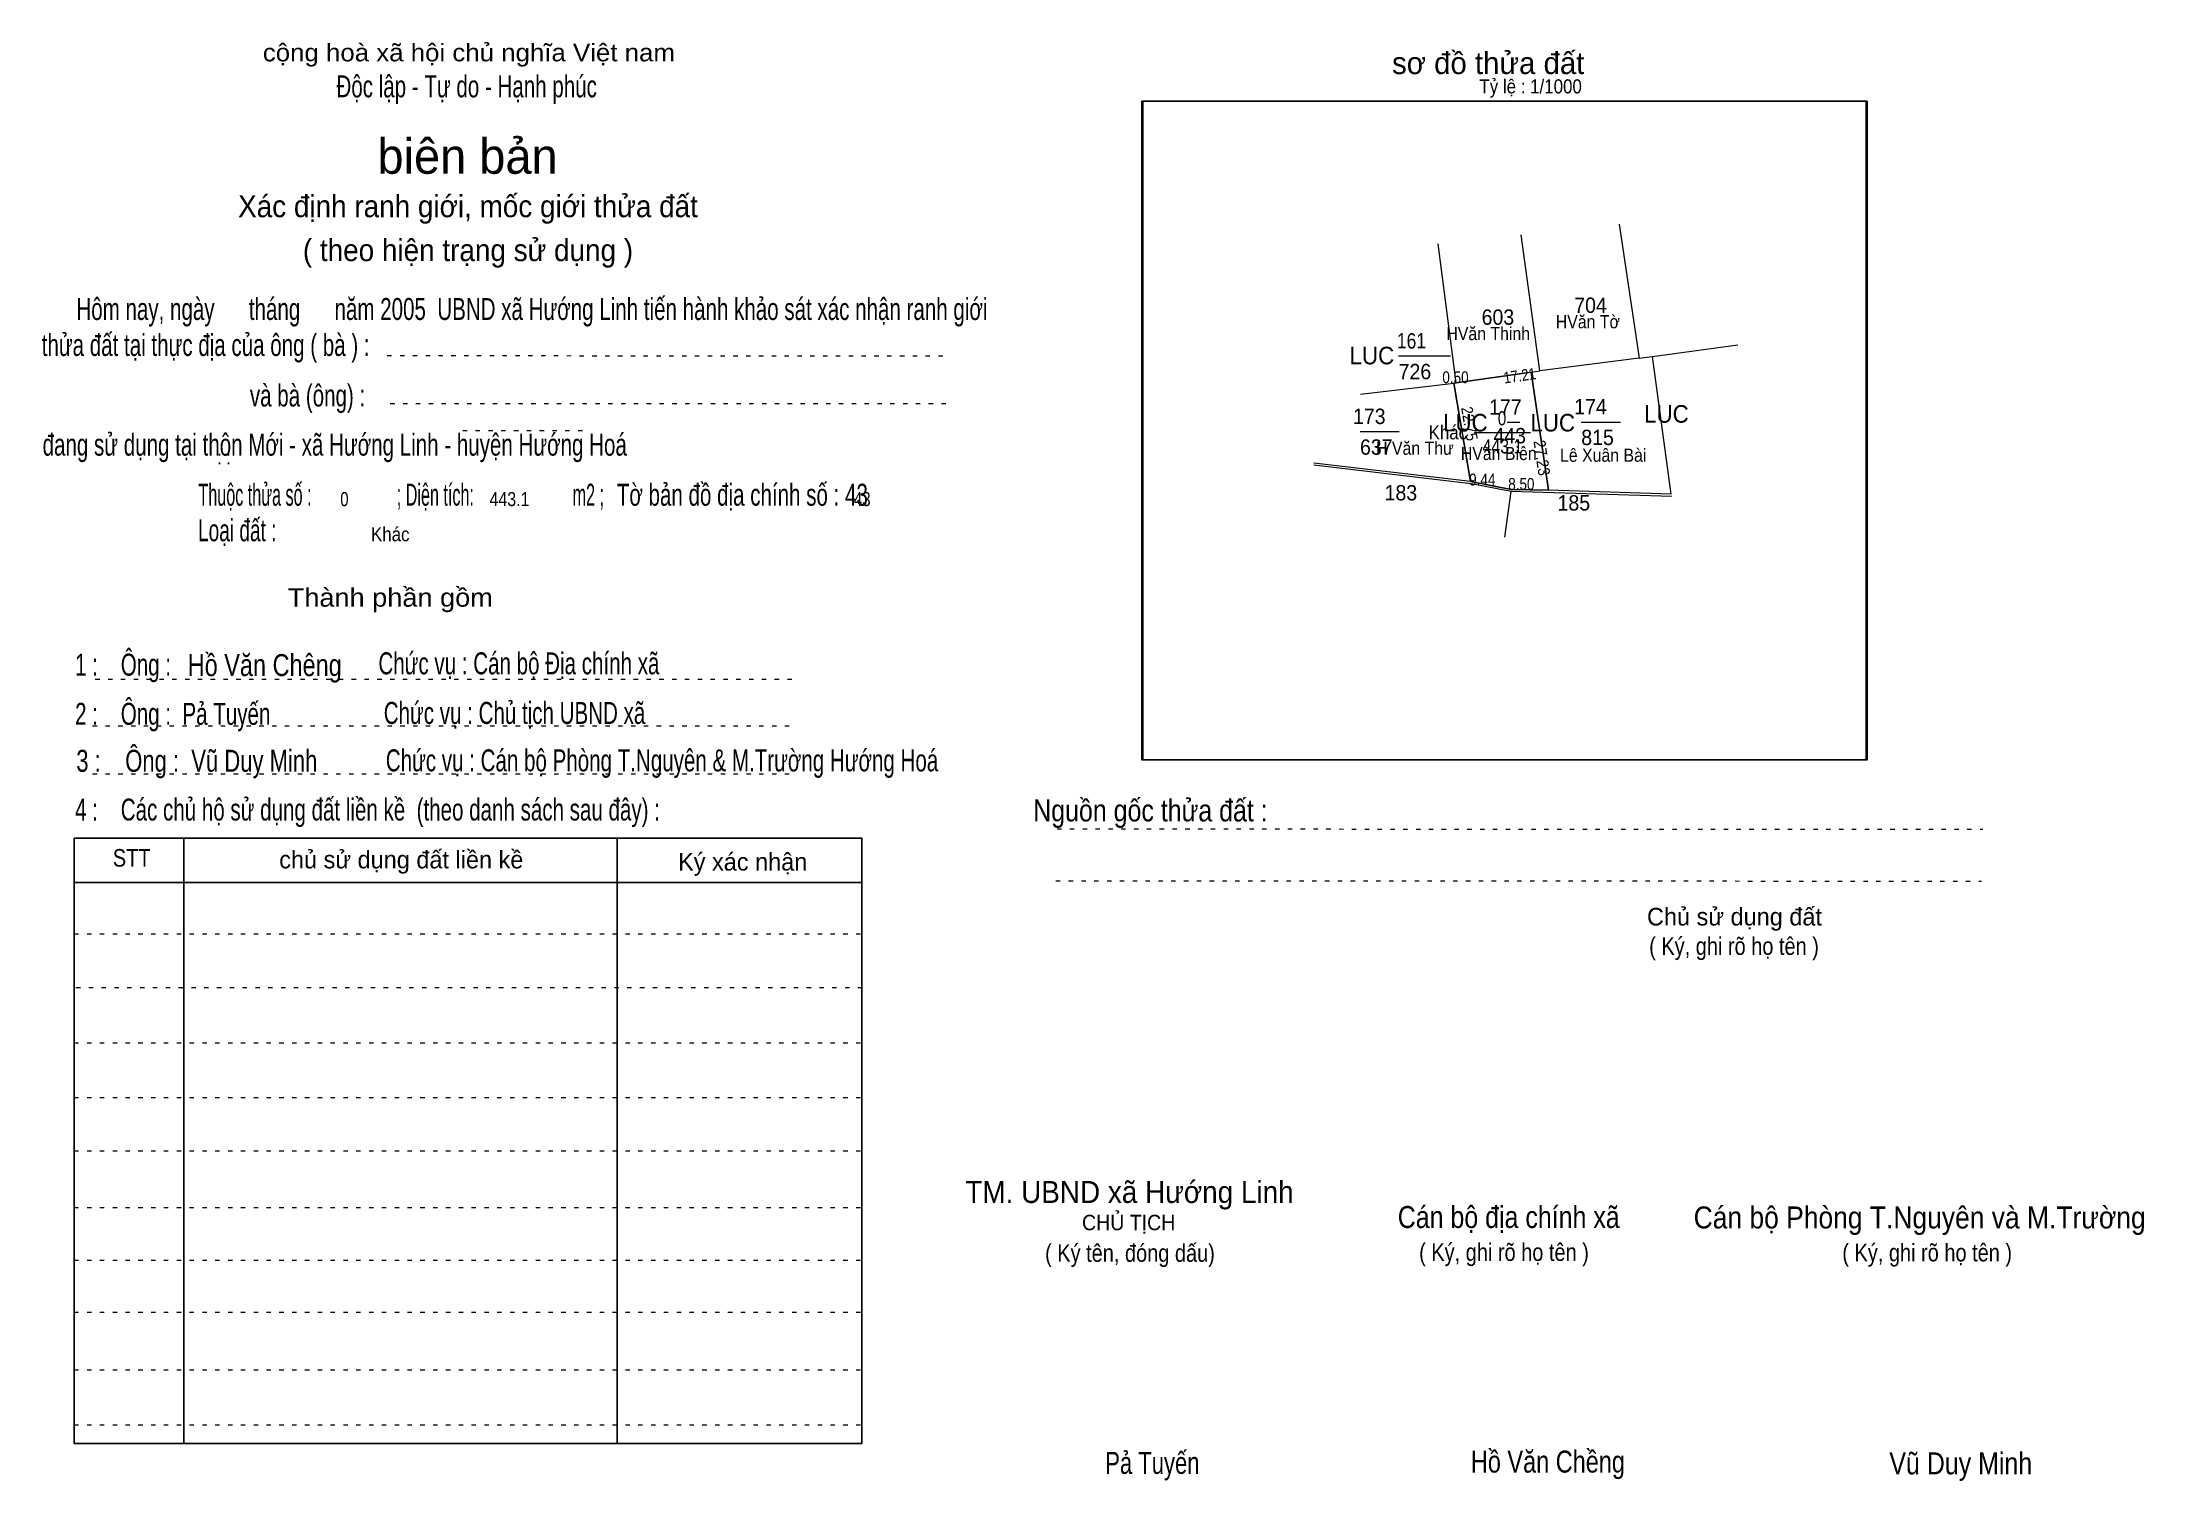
# Model space of a CAD drawing. Header units: centimetres. Extents: x -1.5 to 46.4, y -3.9 to 28.9.
import ezdxf
from ezdxf.enums import TextEntityAlignment as Align

# ---------------------------------------------------------------- set-up
doc = ezdxf.new("R2010")
doc.units = ezdxf.units.CM
doc.header["$LTSCALE"] = 0.16
doc.linetypes.add('DOTTED', pattern=[1.5, 0.3, -1.2])
for name, color, linetype, lineweight in [('15', 7, 'Continuous', 13), ('2', 7, 'Continuous', 25), ('22', 7, 'Continuous', 13), ('33', 7, 'Continuous', 13), ('5', 7, 'DOTTED', 13)]:
    doc.layers.add(name, color=color, linetype=linetype, lineweight=lineweight)
doc.layers.add('34', color=7, linetype='Continuous')
doc.layers.add('51', color=7, linetype='Continuous')

msp = doc.modelspace()

# ---------------------------------------------------------------- linework, layer by layer
at = {"layer": '15'}
for p, q in [((29.41, 21.72), (30.59, 21.72)), ((31.88, 20.21), (32.17, 20.21)), ((33.57, 20.21), (34.46, 20.21)), ((28.53, 20), (29.42, 20))]:
    msp.add_line(p, q, dxfattribs=at)
at = {"layer": '2'}
msp.add_lwpolyline([(23.56, 27.52), (40.06, 27.52), (40.06, 12.52), (23.56, 12.52)], close=True, dxfattribs=at)
at = {"layer": '22'}
for p, q in [((30.72, 21.11), (30.31, 24.27)), ((34.89, 21.67), (35.19, 21.71)), ((28.54, 20.85), (30.67, 21.1)), ((32.43, 21.35), (32.63, 21.38)), ((31.05, 18.86), (27.48, 19.28)), ((31.83, 17.59), (31.97, 18.63)), ((35.63, 18.52), (31.97, 18.63)), ((35.62, 18.57), (32.82, 18.66))]:
    msp.add_line(p, q, dxfattribs=at)
for points in [[(34.43, 24.72), (34.89, 21.67), (32.63, 21.38), (32.2, 24.48)], [(35.62, 18.57), (35.19, 21.71), (37.14, 21.97)], [(31.05, 18.86), (30.67, 21.1), (30.72, 21.11), (32.43, 21.35), (32.82, 18.66)], [(31.97, 18.63), (31.06, 18.81), (27.48, 19.23)], [(32.82, 18.66), (31.97, 18.68), (31.05, 18.86)]]:
    msp.add_lwpolyline(points, dxfattribs=at)
msp.add_lwpolyline([(31.05, 18.86), (31.97, 18.68), (32.82, 18.66), (32.43, 21.35), (30.72, 21.11), (30.67, 21.1)], close=True, dxfattribs=at)
at = {"layer": '33'}
msp.add_line((31.13, 19.98), (32.41, 19.98), dxfattribs=at)
at = {"layer": '5'}
for p, q in [((6.37, 21.73), (19.21, 21.72)), ((6.44, 20.64), (19.25, 20.64)), ((8.09, 20.02), (10.86, 20.02)), ((-0.28, 14.36), (15.72, 14.36)), ((-0.34, 13.3), (15.66, 13.3)), ((-0.34, 12.2), (15.66, 12.2)), ((21.63, 10.95), (42.72, 10.94)), ((21.6, 9.77), (42.69, 9.76)), ((-0.76, 8.56), (17.18, 8.56)), ((-0.72, 7.34), (17.22, 7.34)), ((-0.76, 6.08), (17.18, 6.08)), ((-0.76, 4.83), (17.18, 4.83)), ((-0.76, 3.62), (17.18, 3.62)), ((-0.76, 2.33), (17.18, 2.33)), ((-0.76, 1.13), (17.18, 1.13)), ((-0.76, -0.06), (17.18, -0.06)), ((-0.76, -1.37), (17.18, -1.37)), ((-0.76, -2.62), (17.18, -2.62))]:
    msp.add_line(p, q, dxfattribs=at)
at = {"layer": '5', "linetype": 'Continuous', "lineweight": 25}
for p, q in [((1.74, 10.74), (1.74, -3.05)), ((11.61, 10.74), (11.61, -3.05)), ((-0.76, 9.73), (17.18, 9.73))]:
    msp.add_line(p, q, dxfattribs=at)
for points in [[(23.58, 27.52), (40.08, 27.52), (40.08, 12.52), (23.58, 12.52)], [(-0.76, 10.74), (17.18, 10.74), (17.18, -3.05), (-0.76, -3.05)]]:
    msp.add_lwpolyline(points, close=True, dxfattribs=at)

# ---------------------------------------------------------------- texts
at = {"layer": '15'}
for s, width, p in [('704', 0.95, (33.41, 22.7)), ('603', 0.95, (31.3, 22.43)), ('161', 0.85, (29.37, 21.89)), ('726', 0.95, (29.41, 21.19)), ('177', 0.95, (31.47, 20.38)), ('174', 0.95, (33.41, 20.39)), ('173', 0.95, (28.37, 20.17)), ('637', 0.95, (28.53, 19.47)), ('443', 0.95, (31.57, 19.73)), ('815', 0.95, (33.57, 19.69)), ('183', 0.95, (29.09, 18.43)), ('185', 0.95, (33.03, 18.2))]:
    msp.add_text(s, height=0.35, dxfattribs=dict(at, width=width)).set_placement(p)
at = {"layer": '22'}
for s, height, width, p in [('HVăn Tờ', 0.3, 0.9, (33.72, 22.35)), ('HVăn Thinh', 0.3, 0.9, (31.45, 22.08)), ('LUC', 0.4, 0.95, (28.8, 21.53)), ('LUC', 0.4, 0.95, (35.51, 20.2)), ('LUC', 0.4, 0.95, (30.93, 20)), ('LUC', 0.4, 0.95, (32.92, 20)), ('H Văn Thư', 0.3, 0.9, (29.78, 19.47)), ('HVăn Biên', 0.3, 0.9, (31.69, 19.35)), ('Lê Xuân Bài', 0.3, 0.9, (34.07, 19.31))]:
    msp.add_text(s, height=height, dxfattribs=dict(at, width=width)).set_placement(p, align=Align.CENTER)
at = {"layer": '33', "width": 0.9}
msp.add_text('Khác', height=0.32, dxfattribs=at).set_placement((30.97, 19.82), align=Align.RIGHT)
at = {"layer": '33'}
for s, width, p in [('0', 0.8, (31.765, 20.14)), ('443.1', 0.85, (31.775, 19.5))]:
    msp.add_text(s, height=0.32, dxfattribs=dict(at, width=width)).set_placement(p, align=Align.CENTER)
at = {"layer": '34'}
for s, width, p in [(': : ', 0.85, (2.5, 19.25)), ('0', 0.8, (5.3, 18.3)), ('443.1', 0.85, (8.7, 18.3)), ('43', 0.8, (17, 18.3)), ('Khác', 0.9, (6, 17.5))]:
    msp.add_text(s, height=0.32, dxfattribs=dict(at, width=width)).set_placement(p)
at = {"layer": '5'}
for s, height, width, p in [('cộng hoà xã hội chủ nghĩa Việt nam', 0.4, 1.1, (8.23, 28.43)), ('Độc lập - Tự do - Hạnh phúc', 0.5, 0.7, (8.18, 27.61)), ('Xác định ranh giới, mốc giới thửa đất', 0.5, 0.95, (8.21, 24.88)), ('( theo hiện trạng sử dụng )', 0.5, 0.95, (8.21, 23.88)), ('Thành phần gồm', 0.42, 1.1, (6.44, 16.01)), ('Hồ Văn Chêng', 0.5, 0.8, (3.58, 14.43)), ('Chức vụ : Cán bộ Địa chính xã', 0.5, 0.7, (9.37, 14.47)), ('Chức vụ : Chủ tịch UBND xã', 0.5, 0.7, (9.27, 13.34)), ('Chức vụ : Cán bộ Phòng T.Nguyên & M.Trường Hướng Hoá', 0.5, 0.7, (12.63, 12.26)), ('    Nguồn gốc thửa đất :', 0.5, 0.85, (23.44, 11.12)), ('( Ký, ghi rõ họ tên )', 0.4, 0.85, (37.05, 8.08)), ('CHỦ TỊCH', 0.35, 0.95, (23.26, 1.81)), ('( Ký tên, đóng dấu)', 0.4, 0.85, (23.29, 1.09)), ('( Ký, ghi rõ họ tên )', 0.4, 0.85, (31.81, 1.11)), ('( Ký, ghi rõ họ tên )', 0.4, 0.85, (41.45, 1.1)), ('Pả Tuyến', 0.5, 0.75, (23.8, -3.74)), ('Hồ Văn Chềng', 0.5, 0.8, (32.81, -3.71)), ('Vũ Duy Minh', 0.5, 0.85, (42.215, -3.75))]:
    msp.add_text(s, height=height, dxfattribs=dict(at, width=width)).set_placement(p, align=Align.CENTER)
msp.add_text('sơ đồ thửa đất', height=0.5, dxfattribs=at).set_placement((29.26, 28.14))
for s, height, p in [('biên bản', 0.8, (8.2, 25.87)), ('      chủ sử dụng đất liền kề', 0.4, (6.245, 10.05)), ('   Ký xác nhận', 0.4, (14.245, 10)), ('Chủ sử dụng đất', 0.4, (37.06, 8.75))]:
    msp.add_text(s, height=height, dxfattribs=at).set_placement(p, align=Align.CENTER)
for s, height, width, p in [('   Hôm nay, ngày      tháng      năm 2005  UBND xã Hướng Linh tiến hành khảo sát xác nhận ranh giới ', 0.5, 0.7, (-1.1, 22.54)), ('thửa đất tại thực địa của ông ( bà ) :                                       ', 0.5, 0.7, (-1.5, 21.72)), ('                                     và bà (ông) :', 0.5, 0.7, (-1.57, 20.57)), (' đang sử dụng tại thôn Mới - xã Hướng Linh - huyện Hướng Hoá', 0.5, 0.7, (-1.61, 19.45)), ('Thuộc thửa số :                   ; Diện tích:                      m2 ;                                            ', 0.5, 0.55, (2.07, 18.31)), ('Tờ bản đồ địa chính số : 43', 0.5, 0.7, (11.6, 18.31)), ('Loại đất :  ', 0.5, 0.65, (2.06, 17.5)), ('    1 :    Ông :                                                        ', 0.5, 0.7, (-1.26, 14.44)), ('    2 :    Ông :  Pả Tuyến', 0.5, 0.7, (-1.26, 13.32)), ('    3 :    Ông :  Vũ Duy Minh', 0.5, 0.75, (-1.27, 12.25)), ('    4 :    Các chủ hộ sử dụng đất liền kề  (theo danh sách sau đây) :', 0.5, 0.7, (-1.26, 11.14)), ('STT', 0.4, 0.85, (0.12, 10.09)), ('TM. UBND xã Hướng Linh', 0.5, 0.95, (19.54, 2.43)), ('Cán bộ địa chính xã  ', 0.5, 0.85, (29.39, 1.86)), ('Cán bộ Phòng T.Nguyên và M.Trường', 0.5, 0.9, (36.13, 1.85))]:
    msp.add_text(s, height=height, dxfattribs=dict(at, width=width)).set_placement(p)
at = {"layer": '51', "width": 0.9}
msp.add_text('Tỷ lệ : 1/1000', height=0.32, dxfattribs=at).set_placement((31.25, 27.7))
at = {"layer": '51', "width": 0.85}
for s, p in [('0.50', (30.705, 21.1)), ('9.44', (31.315, 18.77)), ('8.50', (32.205, 18.67))]:
    msp.add_text(s, height=0.27, dxfattribs=at).set_placement(p, align=Align.CENTER)
at = {"layer": '51'}
for s, height, rotation, width, p in [('17.21', 0.26, 8.05, 0.85, (32.187, 21.143)), ('22.75', 0.26, 279.462, 0.9, (30.896, 20.156)), ('27.23', 0.27, 278.383, 0.9, (32.539, 19.38))]:
    msp.add_text(s, height=height, rotation=rotation, dxfattribs=dict(at, width=width)).set_placement(p, align=Align.CENTER)

doc.saveas('drawing.dxf')
